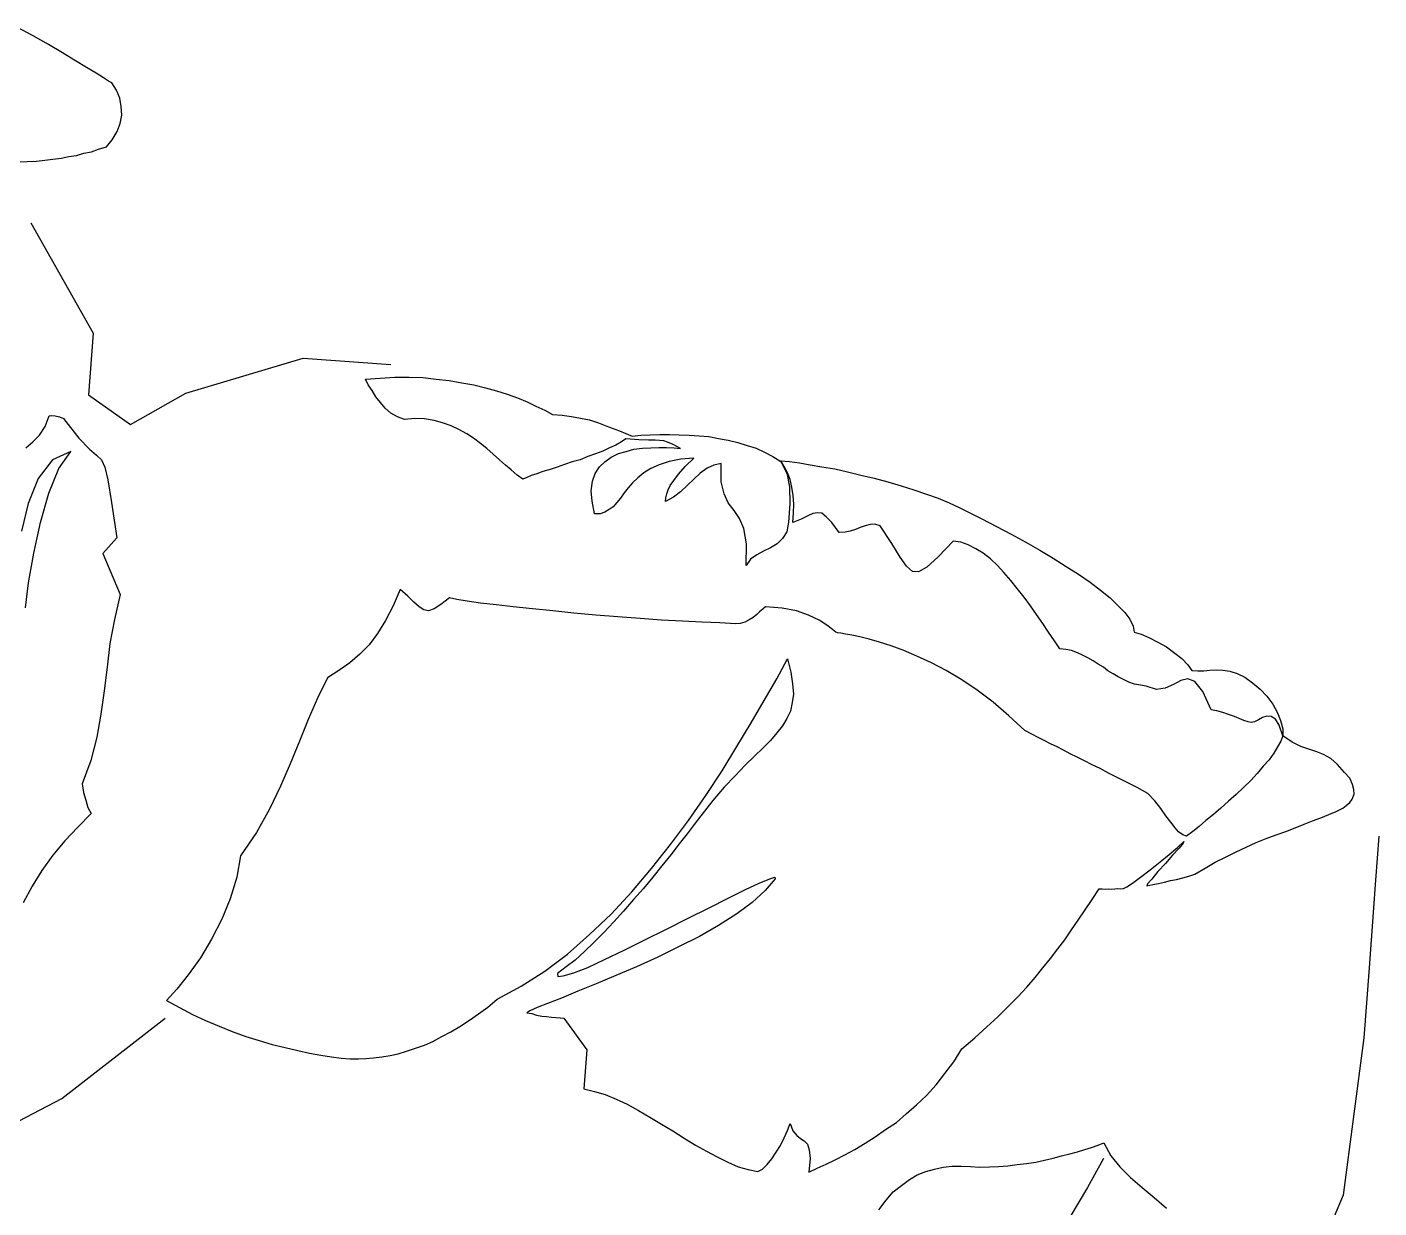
# Model space of a CAD drawing. Extents: x 143.35 to 145.05, y 58 to 59.54.
# Drawn here: x 144.163 to 144.762, y 58.976 to 59.499 of the extents above; entities that cross this region are included whole.
import ezdxf

# ---------------------------------------------------------------- set-up
doc = ezdxf.new("R2010")
doc.units = 0
doc.layers.get('0').update_dxf_attribs({"linetype": 'CONTINUOUS'})

msp = doc.modelspace()

# ---------------------------------------------------------------- linework, layer by layer
for p, q in [((144.16441, 59.41227), (144.19199, 59.3633)), ((144.19199, 59.3633), (144.18993, 59.33611)), ((144.23298, 59.33676), (144.28498, 59.35237)), ((144.28498, 59.35237), (144.32385, 59.34943)), ((144.18993, 59.33611), (144.20849, 59.32298)), ((144.20849, 59.32298), (144.23298, 59.33676)), ((144.76152, 59.14055), (144.76006, 59.12113)), ((144.76006, 59.12113), (144.75712, 59.08228)), ((144.75712, 59.08228), (144.75478, 59.0512)), ((144.17812, 59.02442), (144.22381, 59.06004)), ((144.75478, 59.0512), (144.74561, 58.98156)), ((144.14555, 59.00735), (144.17812, 59.02442)), ((144.74561, 58.98156), (144.73607, 58.95884))]:
    msp.add_line(p, q)
at = {"linetype": 'CONTINUOUS'}
for points in [[(144.20018, 59.47421), (144.1988, 59.47504), (144.19651, 59.47641), (144.19331, 59.47857), (144.18895, 59.48105), (144.18414, 59.48406), (144.17842, 59.4876), (144.17222, 59.49119), (144.16531, 59.49507), (144.15818, 59.49896)], [(144.1587, 59.43923), (144.16279, 59.43941), (144.16687, 59.43958), (144.1705, 59.44002), (144.17414, 59.44046), (144.17777, 59.44091), (144.18117, 59.44161), (144.18456, 59.44207), (144.18776, 59.44303), (144.19116, 59.44373), (144.19437, 59.44493), (144.19779, 59.44587), (144.20043, 59.44903), (144.20263, 59.4527), (144.20385, 59.4562), (144.20461, 59.45997), (144.20442, 59.46383), (144.20375, 59.46747), (144.20233, 59.47094), (144.20018, 59.47421)], [(144.31252, 59.34299), (144.31902, 59.34346), (144.32553, 59.34392), (144.332, 59.34392), (144.33798, 59.34371), (144.34392, 59.34302), (144.34962, 59.34235), (144.35531, 59.34144), (144.36051, 59.34056), (144.36569, 59.33922), (144.37062, 59.33789), (144.3753, 59.33633), (144.37997, 59.33478), (144.38416, 59.33302), (144.38809, 59.33106), (144.39203, 59.32932), (144.39548, 59.32738), (144.39977, 59.32705), (144.4038, 59.32651), (144.40782, 59.32573), (144.41183, 59.32494), (144.41581, 59.32368), (144.42024, 59.32191), (144.42513, 59.32011), (144.43071, 59.31776), (144.43458, 59.3182), (144.43867, 59.31836), (144.44299, 59.31851), (144.44731, 59.31843), (144.45161, 59.31834), (144.45592, 59.31825), (144.46045, 59.31791), (144.46473, 59.31759), (144.46899, 59.31679), (144.47325, 59.31599), (144.47749, 59.31495), (144.4817, 59.31367), (144.48568, 59.31241), (144.48939, 59.3107), (144.49308, 59.30874), (144.49651, 59.30657), (144.49923, 59.30132), (144.50044, 59.29524), (144.50061, 59.28779), (144.49999, 59.27969), (144.49919, 59.27544), (144.49729, 59.27246), (144.49494, 59.27), (144.49194, 59.26832), (144.48895, 59.26686), (144.48595, 59.26516), (144.48317, 59.26322), (144.48128, 59.26049), (144.48129, 59.27007), (144.48012, 59.27688), (144.4783, 59.28133), (144.47593, 59.28486), (144.4733, 59.28818), (144.47144, 59.29216), (144.47017, 59.29753), (144.47007, 59.30568), (144.4669, 59.30496), (144.46392, 59.30351), (144.46087, 59.30134), (144.45803, 59.29868), (144.4552, 59.29602), (144.4521, 59.29314), (144.44904, 59.29073), (144.44554, 59.28884), (144.44567, 59.29051), (144.44604, 59.29215), (144.44666, 59.29403), (144.44752, 59.29588), (144.44912, 59.29815), (144.45125, 59.30087), (144.45414, 59.30425), (144.45802, 59.30803), (144.45223, 59.30751), (144.44712, 59.30646), (144.4427, 59.30511), (144.43898, 59.30348), (144.43595, 59.30154), (144.43316, 59.29936), (144.43083, 59.29714), (144.42898, 59.29488), (144.42713, 59.29263), (144.42552, 59.29035), (144.42393, 59.28831), (144.42236, 59.28651), (144.42058, 59.28521), (144.41858, 59.28416), (144.41661, 59.28335), (144.41396, 59.28331), (144.41295, 59.2889), (144.41257, 59.29348), (144.41314, 59.29776), (144.41436, 59.30126), (144.41626, 59.30423), (144.41859, 59.30645), (144.42138, 59.3084), (144.42462, 59.31007), (144.42805, 59.31101), (144.43147, 59.31195), (144.43534, 59.31238), (144.43895, 59.31258), (144.44256, 59.31279), (144.44592, 59.31278), (144.44926, 59.31253), (144.45212, 59.31231), (144.44889, 59.31399), (144.44633, 59.31515), (144.4447, 59.31575), (144.44279, 59.3159), (144.44089, 59.31604), (144.43801, 59.31601), (144.43371, 59.3161), (144.42798, 59.31653), (144.42596, 59.31524), (144.42345, 59.31375), (144.42073, 59.31252), (144.41774, 59.31107), (144.41454, 59.30988), (144.41109, 59.3087), (144.40762, 59.30728), (144.40419, 59.30634), (144.40076, 59.30517), (144.39754, 59.30396), (144.39436, 59.30301), (144.39117, 59.30205), (144.38845, 59.30106), (144.386, 59.30029), (144.38402, 59.29948), (144.38228, 59.29865), (144.37978, 59.30051), (144.37708, 59.30288), (144.37461, 59.30498), (144.37191, 59.30734), (144.36921, 59.30971), (144.3663, 59.31232), (144.36358, 59.31445), (144.3604, 59.31685), (144.35743, 59.31874), (144.35398, 59.32068), (144.35052, 59.32238), (144.34677, 59.32362), (144.34301, 59.32463), (144.33876, 59.32543), (144.33445, 59.32551), (144.32987, 59.32514), (144.32684, 59.32633), (144.32385, 59.32799), (144.32137, 59.3301), (144.31917, 59.33266), (144.3172, 59.3352), (144.3155, 59.33797), (144.31376, 59.3405), (144.31252, 59.34299)], [(144.16208, 59.31265), (144.16516, 59.31529), (144.16825, 59.31817), (144.17071, 59.32206), (144.17249, 59.32672), (144.17347, 59.32689), (144.17514, 59.32676), (144.17702, 59.32638), (144.17888, 59.32552), (144.18565, 59.31686), (144.19032, 59.31195), (144.19348, 59.30931), (144.19572, 59.30723), (144.19715, 59.30401), (144.1984, 59.29839), (144.20005, 59.28844), (144.20246, 59.27268), (144.19618, 59.26572), (144.20392, 59.24764), (144.20141, 59.23656), (144.19941, 59.22592), (144.19814, 59.21547), (144.19687, 59.20502), (144.19536, 59.19458), (144.19363, 59.18441), (144.19093, 59.17407), (144.18704, 59.1638), (144.18771, 59.15992), (144.18865, 59.15649), (144.1896, 59.15331), (144.19107, 59.15056), (144.18511, 59.14453), (144.17938, 59.1385), (144.1741, 59.13219), (144.16927, 59.12535), (144.16492, 59.11849), (144.16101, 59.11112)], [(144.162, 59.24169), (144.16332, 59.25286), (144.16574, 59.26586), (144.16869, 59.27954), (144.17231, 59.29246), (144.17673, 59.30339), (144.18209, 59.31089), (144.1739, 59.3072), (144.16753, 59.29904), (144.16309, 59.28788), (144.16025, 59.27562)], [(144.5019, 59.27954), (144.50222, 59.28383), (144.50228, 59.28767), (144.50209, 59.29152), (144.5014, 59.29517), (144.50069, 59.29858), (144.49948, 59.30154), (144.49801, 59.30429), (144.49652, 59.3068), (144.50034, 59.30651), (144.50485, 59.30593), (144.50958, 59.3051), (144.51479, 59.30422), (144.52048, 59.30331), (144.52613, 59.30193), (144.53201, 59.30053), (144.5379, 59.29912), (144.54401, 59.29746), (144.54987, 59.29582), (144.55549, 59.29396), (144.5611, 59.29209), (144.56624, 59.29027), (144.57111, 59.28822), (144.57552, 59.28621), (144.57944, 59.28423), (144.58568, 59.28113), (144.59214, 59.27777), (144.5986, 59.2744), (144.60503, 59.27079), (144.61124, 59.26721), (144.6172, 59.26365), (144.62292, 59.26009), (144.62841, 59.25656), (144.63366, 59.25305), (144.6382, 59.24959), (144.64249, 59.24615), (144.64583, 59.24279), (144.64896, 59.23967), (144.65112, 59.23663), (144.65258, 59.23364), (144.65309, 59.23097), (144.65613, 59.23002), (144.65962, 59.22856), (144.66354, 59.22658), (144.66745, 59.22437), (144.67109, 59.2217), (144.67427, 59.2193), (144.67692, 59.21647), (144.67865, 59.21394), (144.68127, 59.21374), (144.68392, 59.21378), (144.68657, 59.21406), (144.68947, 59.21432), (144.69233, 59.2141), (144.6954, 59.21363), (144.69869, 59.21266), (144.70216, 59.21096), (144.70557, 59.20855), (144.70895, 59.20565), (144.71183, 59.20256), (144.71444, 59.19901), (144.71656, 59.19525), (144.71797, 59.19179), (144.71889, 59.18812), (144.71889, 59.185), (144.71733, 59.18968), (144.71563, 59.19245), (144.71378, 59.19354), (144.71188, 59.19368), (144.70992, 59.19311), (144.70816, 59.19205), (144.70642, 59.19122), (144.70496, 59.19086), (144.70354, 59.1912), (144.70167, 59.19182), (144.69958, 59.1927), (144.69749, 59.19357), (144.69492, 59.19449), (144.69236, 59.1954), (144.68977, 59.19608), (144.68717, 59.19651), (144.68347, 59.20471), (144.67996, 59.20905), (144.67693, 59.21023), (144.67376, 59.20951), (144.67052, 59.20783), (144.6668, 59.2062), (144.66292, 59.20553), (144.65847, 59.20707), (144.65588, 59.20751), (144.65327, 59.20794), (144.6507, 59.20885), (144.64838, 59.20999), (144.64607, 59.21113), (144.64378, 59.2125), (144.64149, 59.21387), (144.63946, 59.21546), (144.63715, 59.21683), (144.63486, 59.2182), (144.63257, 59.21957), (144.63026, 59.22071), (144.62795, 59.22184), (144.62538, 59.22275), (144.62278, 59.22319), (144.62017, 59.22363), (144.6178, 59.22716), (144.61521, 59.23096), (144.61262, 59.23475), (144.60981, 59.23879), (144.60722, 59.24259), (144.6044, 59.2464), (144.60133, 59.25022), (144.59847, 59.2538), (144.5954, 59.25738), (144.59251, 59.26047), (144.58938, 59.26335), (144.58622, 59.26599), (144.583, 59.26791), (144.57954, 59.2696), (144.57627, 59.27081), (144.57296, 59.2713), (144.5662, 59.26438), (144.56129, 59.25972), (144.55753, 59.25761), (144.55491, 59.2578), (144.55222, 59.26016), (144.5494, 59.26421), (144.54578, 59.27024), (144.54062, 59.27806), (144.53827, 59.27871), (144.53611, 59.27864), (144.53391, 59.27809), (144.53169, 59.27729), (144.52971, 59.27648), (144.52726, 59.27571), (144.52506, 59.27516), (144.52242, 59.27512), (144.51915, 59.27944), (144.51671, 59.28202), (144.51467, 59.28362), (144.51276, 59.28376), (144.51082, 59.28343), (144.50859, 59.2824), (144.5056, 59.28094), (144.5019, 59.27954)], [(144.74549, 59.15303), (144.74701, 59.15411), (144.74855, 59.15544), (144.74962, 59.15704), (144.75051, 59.15912), (144.75042, 59.16129), (144.74987, 59.16349), (144.74865, 59.16622), (144.7462, 59.1688), (144.74311, 59.17239), (144.7402, 59.17501), (144.73697, 59.17669), (144.73394, 59.17787), (144.73044, 59.1791), (144.72694, 59.18032), (144.72301, 59.18229), (144.71889, 59.185), (144.718, 59.18267), (144.71661, 59.18015), (144.71497, 59.17739), (144.71282, 59.17444), (144.71021, 59.17152), (144.70757, 59.16837), (144.7047, 59.16522), (144.70159, 59.1621), (144.69823, 59.159), (144.6949, 59.15613), (144.69155, 59.15303), (144.68822, 59.15017), (144.6849, 59.14754), (144.68183, 59.1449), (144.67903, 59.14271), (144.67622, 59.14053), (144.67459, 59.14113), (144.67277, 59.14247), (144.67123, 59.14426), (144.66926, 59.14681), (144.66708, 59.1496), (144.66493, 59.15289), (144.6623, 59.1562), (144.65921, 59.15955), (144.65436, 59.16207), (144.64997, 59.16432), (144.64559, 59.16657), (144.64166, 59.16854), (144.63798, 59.1705), (144.63451, 59.17221), (144.63104, 59.1739), (144.62781, 59.17559), (144.6248, 59.17701), (144.62181, 59.17867), (144.61904, 59.18008), (144.61603, 59.18151), (144.61326, 59.18291), (144.61049, 59.18432), (144.60772, 59.18573), (144.60473, 59.1874), (144.59756, 59.19393), (144.59058, 59.19997), (144.58355, 59.2053), (144.57671, 59.20989), (144.56983, 59.21401), (144.56336, 59.21737), (144.55687, 59.22026), (144.55107, 59.22286), (144.54548, 59.22495), (144.54033, 59.22654), (144.53563, 59.22785), (144.53163, 59.22887), (144.52809, 59.22962), (144.52525, 59.23008), (144.52313, 59.23048), (144.52169, 59.23059), (144.521, 59.23087), (144.51942, 59.23219), (144.51693, 59.23406), (144.51349, 59.23624), (144.50887, 59.23851), (144.50349, 59.24035), (144.49711, 59.24156), (144.48972, 59.24211), (144.48869, 59.24123), (144.48716, 59.2399), (144.48588, 59.2388), (144.48433, 59.23748), (144.48257, 59.23642), (144.48058, 59.23537), (144.47862, 59.2348), (144.4767, 59.2347), (144.46952, 59.23501), (144.46165, 59.23536), (144.45304, 59.23577), (144.44373, 59.23624), (144.4342, 59.23696), (144.42442, 59.2377), (144.41465, 59.23844), (144.40489, 59.23941), (144.39561, 59.24034), (144.38658, 59.24127), (144.37802, 59.24216), (144.37041, 59.24298), (144.36351, 59.24373), (144.35759, 59.24466), (144.3531, 59.24548), (144.34979, 59.2462), (144.34597, 59.24314), (144.34294, 59.24121), (144.34049, 59.24043), (144.33836, 59.24084), (144.33631, 59.24219), (144.33406, 59.24428), (144.33139, 59.24688), (144.328, 59.24977), (144.32483, 59.24258), (144.32146, 59.23612), (144.31792, 59.23039), (144.31418, 59.2254), (144.31002, 59.22116), (144.30566, 59.21742), (144.30085, 59.21394), (144.29581, 59.21073), (144.2913, 59.20172), (144.28722, 59.1922), (144.28339, 59.18266), (144.27927, 59.17267), (144.27493, 59.16269), (144.27008, 59.1525), (144.26426, 59.14215), (144.25726, 59.1319), (144.25558, 59.12244), (144.2527, 59.11283), (144.2489, 59.10376), (144.24441, 59.09499), (144.23947, 59.08673), (144.23411, 59.07923), (144.22908, 59.07289), (144.22438, 59.06774), (144.23013, 59.06466), (144.23589, 59.06159), (144.24169, 59.059), (144.24772, 59.05639), (144.25353, 59.05403), (144.2596, 59.05189), (144.26545, 59.05001), (144.27132, 59.04837), (144.27697, 59.04698), (144.28262, 59.0456), (144.28781, 59.04448), (144.29278, 59.04364), (144.29751, 59.0428), (144.30178, 59.04223), (144.30583, 59.04192), (144.30943, 59.0419), (144.3128, 59.04212), (144.31618, 59.04234), (144.31981, 59.04279), (144.32345, 59.04347), (144.3271, 59.04416), (144.33079, 59.04531), (144.33472, 59.04669), (144.33867, 59.04808), (144.34238, 59.04971), (144.34637, 59.05181), (144.35037, 59.05391), (144.35439, 59.05624), (144.35866, 59.05903), (144.36272, 59.06184), (144.36679, 59.0649), (144.37088, 59.06842), (144.38162, 59.07408), (144.39196, 59.08073), (144.40212, 59.08835), (144.41188, 59.09696), (144.42144, 59.10607), (144.43057, 59.11593), (144.43927, 59.1263), (144.44774, 59.13692), (144.45573, 59.14759), (144.46328, 59.15853), (144.47058, 59.16948), (144.47713, 59.18025), (144.48345, 59.1908), (144.48922, 59.20068), (144.49476, 59.21033), (144.49949, 59.21907), (144.50096, 59.21322), (144.50178, 59.20812), (144.50215, 59.20353), (144.50163, 59.19974), (144.50086, 59.19596), (144.49918, 59.19273), (144.49726, 59.18952), (144.49486, 59.18635), (144.49196, 59.18297), (144.4886, 59.17963), (144.48497, 59.17607), (144.48084, 59.17207), (144.47641, 59.16736), (144.47146, 59.16223), (144.46646, 59.15637), (144.46116, 59.14958), (144.45823, 59.14573), (144.45505, 59.14165), (144.45158, 59.13712), (144.44787, 59.13236), (144.4439, 59.12738), (144.43993, 59.12241), (144.43572, 59.11745), (144.43127, 59.11252), (144.42681, 59.10734), (144.42261, 59.10262), (144.41818, 59.09793), (144.41377, 59.09346), (144.40963, 59.08946), (144.40551, 59.0857), (144.40145, 59.08265), (144.39763, 59.07982), (144.39777, 59.07838), (144.40019, 59.07867), (144.40484, 59.07999), (144.41102, 59.0824), (144.41847, 59.08592), (144.42718, 59.09005), (144.43639, 59.09463), (144.44586, 59.09943), (144.45557, 59.10421), (144.46479, 59.10879), (144.47327, 59.11318), (144.48098, 59.11691), (144.48696, 59.11982), (144.49165, 59.12163), (144.49387, 59.12241), (144.49405, 59.12168), (144.48958, 59.11651), (144.48391, 59.11118), (144.47706, 59.10618), (144.469, 59.10104), (144.46048, 59.09617), (144.45127, 59.09159), (144.44204, 59.08701), (144.43261, 59.08269), (144.42345, 59.07883), (144.41478, 59.07517), (144.40663, 59.07195), (144.39945, 59.0689), (144.39328, 59.06649), (144.38858, 59.06468), (144.38536, 59.06325), (144.3841, 59.06238), (144.38622, 59.06198), (144.38833, 59.06134), (144.3907, 59.06093), (144.39284, 59.06077), (144.39496, 59.06036), (144.39688, 59.06022), (144.39878, 59.06007), (144.40045, 59.05995), (144.41066, 59.046), (144.40935, 59.0286), (144.41406, 59.02752), (144.41875, 59.02621), (144.42364, 59.02416), (144.4285, 59.02188), (144.43356, 59.0191), (144.43861, 59.01607), (144.44366, 59.01306), (144.4487, 59.01004), (144.45373, 59.00678), (144.45878, 59.00377), (144.4636, 59.00101), (144.46844, 58.99848), (144.47306, 58.99622), (144.4777, 58.99419), (144.48216, 58.99289), (144.48642, 58.99208), (144.48842, 58.99314), (144.49048, 58.99514), (144.49259, 58.99762), (144.49449, 59.00059), (144.49639, 59.00356), (144.4981, 59.00703), (144.49954, 59.01027), (144.50072, 59.01331), (144.50192, 59.01009), (144.50368, 59.00805), (144.50526, 59.00673), (144.50686, 59.00564), (144.50842, 59.00409), (144.50919, 59.00164), (144.50963, 58.99777), (144.50893, 58.99183), (144.51265, 58.99346), (144.51663, 58.99532), (144.5206, 58.99718), (144.52485, 58.99949), (144.52935, 59.0018), (144.53387, 59.00457), (144.5384, 59.00734), (144.54295, 59.01059), (144.54775, 59.01383), (144.55211, 59.01758), (144.55672, 59.02154), (144.56112, 59.02576), (144.56531, 59.03048), (144.56928, 59.03545), (144.57327, 59.04067), (144.57682, 59.04639), (144.58246, 59.05124), (144.58786, 59.0561), (144.59275, 59.06053), (144.59717, 59.06499), (144.60158, 59.06945), (144.6055, 59.07371), (144.60917, 59.07799), (144.61261, 59.08228), (144.61603, 59.08633), (144.61924, 59.09065), (144.62242, 59.09473), (144.62538, 59.09905), (144.62835, 59.10339), (144.63134, 59.10795), (144.63455, 59.11251), (144.63755, 59.11731), (144.63898, 59.11721), (144.64041, 59.1171), (144.64186, 59.11723), (144.64305, 59.11714), (144.6445, 59.11727), (144.64571, 59.11741), (144.64714, 59.11731), (144.64835, 59.11746), (144.64984, 59.11807), (144.65236, 59.11979), (144.65592, 59.1224), (144.66024, 59.12567), (144.66458, 59.12918), (144.66866, 59.13246), (144.67225, 59.13555), (144.67509, 59.13822), (144.6748, 59.13752), (144.67295, 59.13525), (144.67008, 59.13212), (144.66693, 59.12852), (144.66354, 59.12495), (144.66088, 59.12154), (144.65905, 59.11953), (144.65874, 59.11859), (144.66143, 59.11911), (144.66386, 59.11965), (144.66653, 59.12016), (144.66923, 59.12091), (144.6719, 59.12144), (144.6746, 59.12219), (144.67729, 59.12294), (144.67999, 59.1237), (144.68451, 59.12647), (144.68901, 59.12901), (144.69351, 59.1313), (144.69824, 59.13359), (144.7027, 59.13565), (144.70717, 59.13771), (144.71163, 59.13953), (144.71606, 59.14111), (144.72026, 59.14271), (144.72445, 59.14432), (144.72842, 59.14593), (144.73212, 59.14733), (144.73582, 59.14873), (144.73928, 59.15014), (144.7425, 59.15158), (144.74549, 59.15303)], [(144.54004, 58.97509), (144.54323, 58.97941), (144.54638, 58.98301), (144.54995, 58.98585), (144.55351, 58.98846), (144.55703, 58.99059), (144.56073, 58.99199), (144.56464, 58.99313), (144.56855, 58.99403), (144.57242, 58.99447), (144.57649, 58.9944), (144.58056, 58.99432), (144.58461, 58.99402), (144.58894, 58.99417), (144.59303, 58.99434), (144.59712, 58.99452), (144.60124, 58.99517), (144.60535, 58.99557), (144.60947, 58.99622), (144.61337, 58.99712), (144.61728, 58.99803), (144.62094, 58.99895), (144.62461, 58.99987), (144.62804, 59.00081), (144.63122, 59.00177), (144.63417, 59.00275), (144.63712, 59.00372), (144.6396, 59.00473), (144.64276, 58.99897), (144.64671, 58.99413), (144.65139, 58.98945), (144.65657, 58.98499), (144.66198, 58.9805), (144.66737, 58.97578)], [(144.63955, 58.99778), (144.63235, 58.9849), (144.62465, 58.97182), (144.61691, 58.95826), (144.60916, 58.94446), (144.60138, 58.93043), (144.59407, 58.91611), (144.58695, 58.90131), (144.58056, 58.88645), (144.57488, 58.87154), (144.57011, 58.85608), (144.56633, 58.84078), (144.56347, 58.82518), (144.56205, 58.80946), (144.56205, 58.79364), (144.56372, 58.77769), (144.56705, 58.76162), (144.57705, 58.74792)]]:
    msp.add_lwpolyline(points, dxfattribs=at)

doc.saveas('drawing.dxf')
